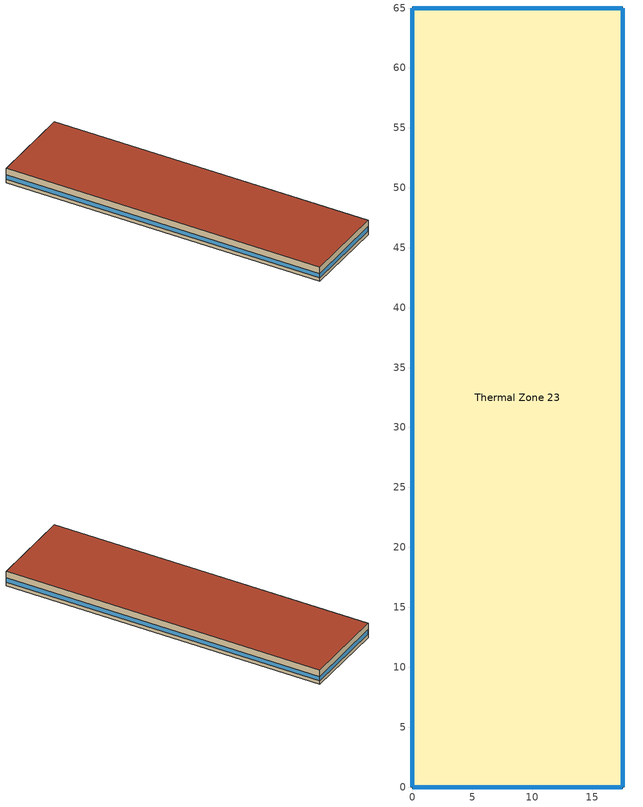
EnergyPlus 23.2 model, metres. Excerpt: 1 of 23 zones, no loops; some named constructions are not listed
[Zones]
Thermal Zone 23
 floor ground (Generic Ground Slab 6A pre1980): 17.53,65 17.53,0 0,0 0,65 z0
 wall outside (Surface 149 c tbd): 0,0 17.53,0 z0:3.05
 wall outside (Surface 150 c tbd): 0,65 0,0 z0:3.05
 wall outside (Surface 151 c tbd): 17.53,65 0,65 z0:3.05
 wall outside (Surface 152 c tbd): 17.53,0 17.53,65 z0:3.05
 window (Customized Fenestration: u=3.36): 0.03,0 17.5,0 / 0,64.97 0,0.03 / 17.5,65 0.03,65 / 17.53,0.03 17.53,64.97 z0.76:1.68
 roof outside (Typical IEAD Roof pre1980): 17.53,0 17.53,65 0,65 0,0 z3.05
[Schedule:Day:Interval]
LargeOffice Building_Setpoint_HtgSetp Schedule_Sunday; LargeOffice Building_Setpoint_HtgSetp Schedule_SmrDsn 1; LargeOffice Building_Setpoint_HtgSetp Schedule_Hol 1; LargeOffice Building_Setpoint_HtgSetp Schedule_Sunday 1; LargeOffice Building_Setpoint_HtgSetp Schedule_SmrDsn 2; LargeOffice Building_Setpoint_HtgSetp Schedule_Hol 2: No, 24:00, 15.6632
Schedule Day 57; Schedule Day 59: No, 04:00, 15.6632, 05:00, 17.8053, 06:00, 19.9473, 22:00, 20.9209, 24:00, 15.6632
Schedule Day 58; Schedule Day 60: No, 04:00, 15.6632, 05:00, 17.8053, 06:00, 19.9473, 17:00, 20.9209, 24:00, 15.6632
LargeOffice Building_Setpoint_HtgSetp Schedule_WntrDsn 1; LargeOffice Building_Setpoint_HtgSetp Schedule_WntrDsn 2: No, 05:00, 15.6632, 06:00, 17.6105, 07:00, 19.5578, 22:00, 20.9209, 24:00, 15.6632
LargeOffice Building_Setpoint_ClgSetp Schedule_Sunday; LargeOffice Building_Setpoint_ClgSetp Schedule_WntrDsn 1; LargeOffice Building_Setpoint_ClgSetp Schedule_Hol 1; LargeOffice Building_Setpoint_ClgSetp Schedule_Sunday 1; LargeOffice Building_Setpoint_ClgSetp Schedule_WntrDsn 2; LargeOffice Building_Setpoint_ClgSetp Schedule_Hol 2: No, 24:00, 24.0791
LargeOffice Building_Setpoint_ClgSetp Schedule_SmrDsn 1; LargeOffice Building_Setpoint_ClgSetp Schedule_SmrDsn 2: No, 05:00, 26.7079, 06:00, 25.7343, 07:00, 25.0527, 22:00, 24.0791, 24:00, 26.7079
MidriseApartment Apartment Occ Default 1; MidriseApartment Apartment Occ Summer Design Day 2; MidriseApartment Apartment Occ Winter Design Day 2: No, 07:00, 1, 08:00, 0.85, 09:00, 0.39, 16:00, 0.25, 17:00, 0.3, 18:00, 0.52, 21:00, 0.87, 24:00, 1
MidriseApartment Activity Default 1; MidriseApartment Activity Summer Design Day 2; MidriseApartment Activity Winter Design Day 2: No, 24:00, 120
MURB Weekend schedule: No, 01:00, 0.617, 02:00, 0.543, 03:00, 0.504, 04:00, 0.475, 05:00, 0.463, 06:00, 0.465, 07:00, 0.483, 08:00, 0.547, 09:00, 0.62, 10:00, 0.684, 11:00, 0.736, 12:00, 0.778, 13:00, 0.824, 14:00, 0.817, 15:00, 0.784, 16:00, 0.776, 17:00, 0.793, 18:00, 0.86, 19:00, 0.909, 20:00, 0.886, 21:00, 0.849, 22:00, 0.821, 23:00, 0.774, 24:00, 0.701
MURB Weekday; MURB Friday schedule: No, 01:00, 0.62, 02:00, 0.555, 03:00, 0.513, 04:00, 0.494, 05:00, 0.48, 06:00, 0.478, 07:00, 0.512, 08:00, 0.58, 09:00, 0.625, 10:00, 0.669, 11:00, 0.704, 12:00, 0.742, 13:00, 0.798, 14:00, 0.788, 15:00, 0.757, 16:00, 0.748, 17:00, 0.783, 18:00, 0.894, 19:00, 1, 20:00, 0.985, 21:00, 0.947, 22:00, 0.908, 23:00, 0.832, 24:00, 0.718
Medium Office Lighting All Other Days Schedule: No, 24:00, 0.05
Medium Office Lighting Summer Design Day Schedule 1: No, 06:00, 1, 24:00, 0
Medium Office Lighting Winter Design Day Schedule 1: No, 24:00, 0
NECB-G-Thermostat Setpoint-Heating Default 2: No, 01:00, 18, 07:00, 18, 09:00, 21, 17:00, 21, 22:00, 21, 24:00, 18
NECB-G-Thermostat Setpoint-Heating Default: No, 01:00, 19, 07:00, 19, 09:00, 21, 17:00, 20, 22:00, 21, 24:00, 19
NECB-G-Thermostat Setpoint-Cooling Sun|Hol Day; NECB-G-Thermostat Setpoint-Cooling Default|Wkdy Day; NECB-G-Thermostat Setpoint-Cooling Sat Day 1; NECB-G-Thermostat Setpoint-Cooling Default 1: No, 24:00, 24
[Schedule:Week:Daily]
LargeOffice Building_Setpoint_HtgSetp Schedule Week Rule - Jan1-Dec31: LargeOffice Building_Setpoint_HtgSetp Schedule_Sunday, Schedule Day 57, Schedule Day 57, Schedule Day 57, Schedule Day 57, Schedule Day 57, Schedule Day 58, LargeOffice Building_Setpoint_HtgSetp Schedule_Hol 1, LargeOffice Building_Setpoint_HtgSetp Schedule_SmrDsn 1, LargeOffice Building_Setpoint_HtgSetp Schedule_WntrDsn 1, LargeOffice Building_Setpoint_HtgSetp Schedule_Sunday, LargeOffice Building_Setpoint_HtgSetp Schedule_Sunday
LargeOffice Building_Setpoint_ClgSetp Schedule Week Rule - Jan1-Dec31: LargeOffice Building_Setpoint_ClgSetp Schedule_Sunday, LargeOffice Building_Setpoint_ClgSetp Schedule_Sunday, LargeOffice Building_Setpoint_ClgSetp Schedule_Sunday, LargeOffice Building_Setpoint_ClgSetp Schedule_Sunday, LargeOffice Building_Setpoint_ClgSetp Schedule_Sunday, LargeOffice Building_Setpoint_ClgSetp Schedule_Sunday, LargeOffice Building_Setpoint_ClgSetp Schedule_Sunday, LargeOffice Building_Setpoint_ClgSetp Schedule_Hol 1, LargeOffice Building_Setpoint_ClgSetp Schedule_SmrDsn 1, LargeOffice Building_Setpoint_ClgSetp Schedule_WntrDsn 1, LargeOffice Building_Setpoint_ClgSetp Schedule_Sunday, LargeOffice Building_Setpoint_ClgSetp Schedule_Sunday
NECB-G-Thermostat Setpoint-Heating Week Rule - Jan1-Dec31: NECB-G-Thermostat Setpoint-Heating Default 2, NECB-G-Thermostat Setpoint-Heating Default, NECB-G-Thermostat Setpoint-Heating Default, NECB-G-Thermostat Setpoint-Heating Default, NECB-G-Thermostat Setpoint-Heating Default, NECB-G-Thermostat Setpoint-Heating Default, NECB-G-Thermostat Setpoint-Heating Default 2, NECB-G-Thermostat Setpoint-Heating Default, NECB-G-Thermostat Setpoint-Heating Default, NECB-G-Thermostat Setpoint-Heating Default, NECB-G-Thermostat Setpoint-Heating Default, NECB-G-Thermostat Setpoint-Heating Default
NECB-G-Thermostat Setpoint-Cooling 1 Week Rule - Jan1-Dec31: NECB-G-Thermostat Setpoint-Cooling Sun|Hol Day, NECB-G-Thermostat Setpoint-Cooling Default|Wkdy Day, NECB-G-Thermostat Setpoint-Cooling Default|Wkdy Day, NECB-G-Thermostat Setpoint-Cooling Default|Wkdy Day, NECB-G-Thermostat Setpoint-Cooling Default|Wkdy Day, NECB-G-Thermostat Setpoint-Cooling Default|Wkdy Day, NECB-G-Thermostat Setpoint-Cooling Sat Day 1, NECB-G-Thermostat Setpoint-Cooling Default 1, NECB-G-Thermostat Setpoint-Cooling Default 1, NECB-G-Thermostat Setpoint-Cooling Default 1, NECB-G-Thermostat Setpoint-Cooling Default 1, NECB-G-Thermostat Setpoint-Cooling Default 1
LargeOffice Building_Setpoint_HtgSetp Schedule 1 Week Rule - Jan1-Dec31: LargeOffice Building_Setpoint_HtgSetp Schedule_Sunday 1, Schedule Day 59, Schedule Day 59, Schedule Day 59, Schedule Day 59, Schedule Day 59, Schedule Day 60, LargeOffice Building_Setpoint_HtgSetp Schedule_Hol 2, LargeOffice Building_Setpoint_HtgSetp Schedule_SmrDsn 2, LargeOffice Building_Setpoint_HtgSetp Schedule_WntrDsn 2, LargeOffice Building_Setpoint_HtgSetp Schedule_Sunday 1, LargeOffice Building_Setpoint_HtgSetp Schedule_Sunday 1
LargeOffice Building_Setpoint_ClgSetp Schedule 1 Week Rule - Jan1-Dec31: LargeOffice Building_Setpoint_ClgSetp Schedule_Sunday 1, LargeOffice Building_Setpoint_ClgSetp Schedule_Sunday 1, LargeOffice Building_Setpoint_ClgSetp Schedule_Sunday 1, LargeOffice Building_Setpoint_ClgSetp Schedule_Sunday 1, LargeOffice Building_Setpoint_ClgSetp Schedule_Sunday 1, LargeOffice Building_Setpoint_ClgSetp Schedule_Sunday 1, LargeOffice Building_Setpoint_ClgSetp Schedule_Sunday 1, LargeOffice Building_Setpoint_ClgSetp Schedule_Hol 2, LargeOffice Building_Setpoint_ClgSetp Schedule_SmrDsn 2, LargeOffice Building_Setpoint_ClgSetp Schedule_WntrDsn 2, LargeOffice Building_Setpoint_ClgSetp Schedule_Sunday 1, LargeOffice Building_Setpoint_ClgSetp Schedule_Sunday 1
[Schedule:Year]
LargeOffice Building_Setpoint_ClgSetp Schedule: LargeOffice Building_Setpoint_ClgSetp Schedule Week Rule - Jan1-Dec31, 1, 1, 12, 31
NECB-G-Thermostat Setpoint-Heating: NECB-G-Thermostat Setpoint-Heating Week Rule - Jan1-Dec31, 1, 1, 12, 31
NECB-G-Thermostat Setpoint-Cooling 1: NECB-G-Thermostat Setpoint-Cooling 1 Week Rule - Jan1-Dec31, 1, 1, 12, 31
LargeOffice Building_Setpoint_HtgSetp Schedule 1: LargeOffice Building_Setpoint_HtgSetp Schedule 1 Week Rule - Jan1-Dec31, 1, 1, 12, 31
LargeOffice Building_Setpoint_ClgSetp Schedule 1: LargeOffice Building_Setpoint_ClgSetp Schedule 1 Week Rule - Jan1-Dec31, 1, 1, 12, 31
